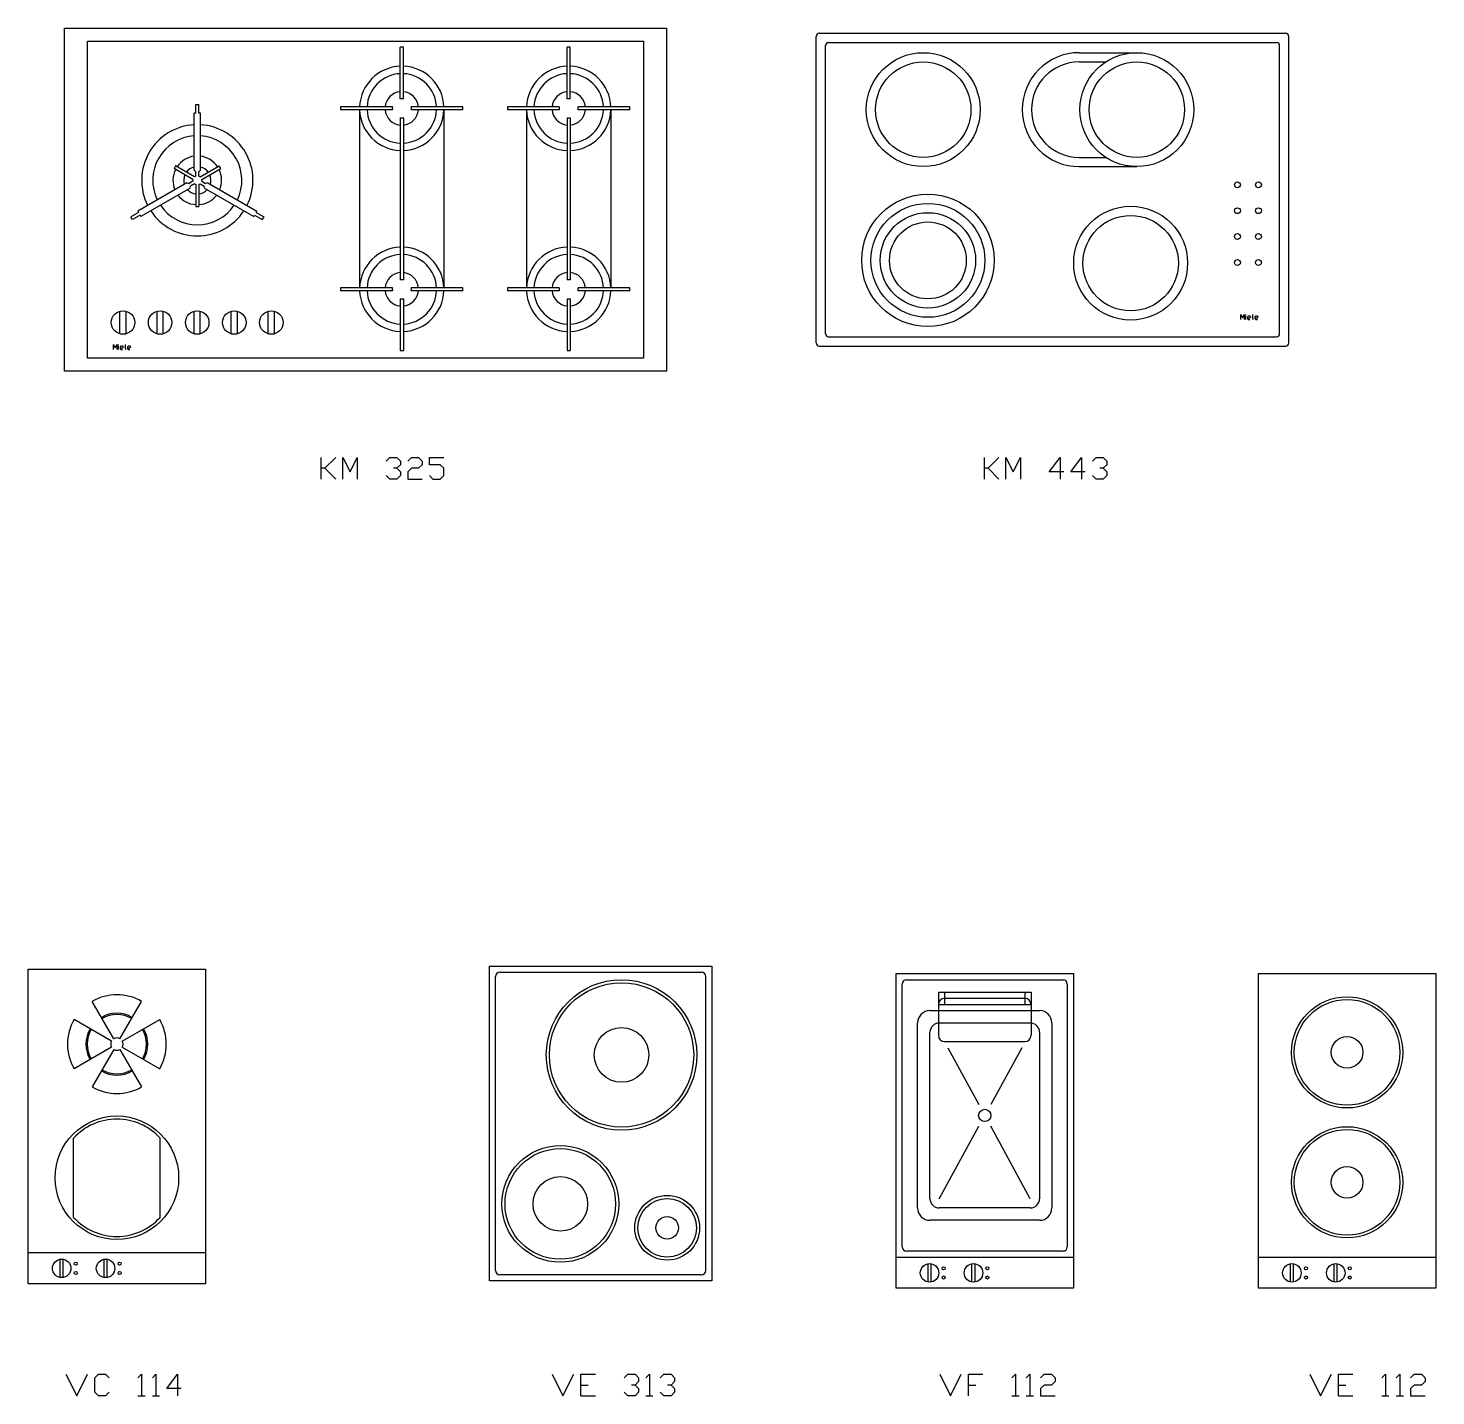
# Model space of a CAD drawing. Header units: inches. Extents: x 6 to 779, y -1361 to -812.
# Drawn here: x 372.2 to 600.1, y -1036.7 to -815.3 of the extents above; entities that cross this region are included whole.
import ezdxf

# ---------------------------------------------------------------- set-up
doc = ezdxf.new("R2010")
doc.units = ezdxf.units.IN
doc.header["$MEASUREMENT"] = 0
doc.layers.add('BORDERS', color=50, linetype='Continuous')
doc.layers.add('CABS', color=7, linetype='Continuous')

msp = doc.modelspace()

# ---------------------------------------------------------------- linework, layer by layer
at = {"layer": 'BORDERS', "color": 7}
for centre, radius in [((585.75, -981.14), 8.55), ((585.75, -981.14), 2.56), ((585.75, -1002.17), 8.55), ((585.75, -1002.17), 2.56)]:
    msp.add_circle(centre, radius, dxfattribs=at)
at = {"layer": 'CABS', "color": 0}
for p, q in [((378.13, -815.32), (475.6, -815.32)), ((378.13, -870.86), (378.13, -815.32)), ((475.6, -815.32), (475.6, -870.86)), ((381.86, -817.45), (471.86, -817.45)), ((381.86, -868.73), (381.86, -817.45)), ((471.86, -817.45), (471.86, -868.73)), ((432.48, -826.79), (432.48, -818.42)), ((432.98, -826.79), (432.98, -818.42)), ((459.5, -826.79), (459.5, -818.42)), ((460, -826.79), (460, -818.42)), ((399.38, -829.11), (399.13, -829.11)), ((399.13, -838.31), (399.13, -829.11)), ((399.38, -829.11), (399.38, -827.68)), ((399.38, -827.68), (399.88, -827.68)), ((399.88, -829.11), (399.88, -827.68)), ((400.13, -829.11), (399.88, -829.11)), ((400.13, -838.31), (400.13, -829.11)), ((431.2, -828.07), (422.83, -828.07)), ((431.2, -828.57), (422.83, -828.57)), ((425.9, -828.57), (425.9, -857.35)), ((442.63, -828.07), (434.26, -828.07)), ((442.63, -828.57), (434.26, -828.57)), ((439.56, -828.57), (439.56, -857.35)), ((458.22, -828.07), (449.85, -828.07)), ((458.22, -828.57), (449.85, -828.57)), ((452.92, -828.57), (452.92, -857.35)), ((469.65, -828.07), (461.28, -828.07)), ((469.65, -828.57), (461.28, -828.57)), ((466.58, -828.57), (466.58, -857.35)), ((432.48, -829.85), (432.48, -856.06)), ((432.98, -829.85), (432.98, -856.06)), ((459.5, -829.85), (459.5, -856.06)), ((460, -829.85), (460, -856.06)), ((396.11, -837.64), (395.86, -838.07)), ((398.92, -839.84), (395.86, -838.07)), ((399.17, -839.41), (396.11, -837.64)), ((399.13, -838.31), (399.38, -838.56)), ((400.13, -838.31), (399.88, -838.56)), ((400.1, -839.41), (403.16, -837.64)), ((400.35, -839.84), (403.41, -838.07)), ((403.41, -838.07), (403.16, -837.64)), ((397.95, -840.36), (389.98, -844.96)), ((397.95, -840.36), (398.3, -840.45)), ((398.92, -840.09), (398.3, -840.45)), ((399.17, -840.52), (398.55, -840.88)), ((399.38, -839.28), (399.38, -838.56)), ((399.38, -840.64), (399.38, -844.18)), ((399.88, -839.28), (399.88, -838.56)), ((399.88, -840.64), (399.88, -844.18)), ((400.1, -840.52), (400.72, -840.88)), ((400.35, -840.09), (400.97, -840.45)), ((401.31, -840.36), (400.97, -840.45)), ((401.31, -840.36), (409.29, -844.96)), ((398.45, -841.22), (390.48, -845.82)), ((398.45, -841.22), (398.55, -840.88)), ((400.81, -841.22), (400.72, -840.88)), ((400.81, -841.22), (408.79, -845.82)), ((390.11, -845.17), (388.87, -845.89)), ((389.98, -844.96), (390.11, -845.17)), ((399.38, -844.18), (399.88, -844.18)), ((409.16, -845.17), (409.29, -844.96)), ((409.16, -845.17), (410.4, -845.89)), ((389.12, -846.32), (388.87, -845.89)), ((390.36, -845.61), (389.12, -846.32)), ((390.36, -845.61), (390.48, -845.82)), ((408.79, -845.82), (408.91, -845.61)), ((408.91, -845.61), (410.15, -846.32)), ((410.4, -845.89), (410.15, -846.32)), ((431.2, -857.35), (422.83, -857.35)), ((431.2, -857.85), (422.83, -857.85)), ((442.63, -857.35), (434.26, -857.35)), ((442.63, -857.85), (434.26, -857.85)), ((458.22, -857.35), (449.85, -857.35)), ((458.22, -857.85), (449.85, -857.85)), ((469.65, -857.35), (461.28, -857.35)), ((469.65, -857.85), (461.28, -857.85)), ((387.11, -864.81), (387.11, -861.14)), ((388.11, -864.81), (388.11, -861.14)), ((393.11, -864.81), (393.11, -861.14)), ((394.11, -864.81), (394.11, -861.14)), ((399.11, -864.81), (399.11, -861.14)), ((400.11, -864.81), (400.11, -861.14)), ((405.11, -864.81), (405.11, -861.14)), ((406.11, -864.81), (406.11, -861.14)), ((411.11, -864.81), (411.11, -861.14)), ((412.11, -864.81), (412.11, -861.14)), ((432.48, -859.13), (432.48, -867.49)), ((432.98, -859.13), (432.98, -867.49)), ((459.5, -859.13), (459.5, -867.49)), ((460, -859.13), (460, -867.49)), ((471.86, -868.73), (381.86, -868.73)), ((475.6, -870.86), (378.13, -870.86))]:
    msp.add_line(p, q, dxfattribs=at)
at = {"layer": 'CABS', "color": 7}
for p, q in [((499.81, -866.29), (499.81, -816.65)), ((500.31, -816.15), (575.82, -816.15)), ((501.81, -817.65), (574.32, -817.65)), ((576.32, -866.29), (576.32, -816.65)), ((501.31, -864.79), (501.31, -818.15)), ((542.38, -819.3), (551.71, -819.3)), ((574.82, -864.79), (574.82, -818.15)), ((542.38, -820.8), (546.67, -820.8)), ((542.38, -836.24), (546.67, -836.24)), ((542.38, -837.74), (551.71, -837.74)), ((501.81, -865.29), (574.32, -865.29)), ((500.31, -866.79), (575.82, -866.79)), ((372.25, -1018.61), (372.25, -967.65)), ((372.25, -967.65), (400.98, -967.65)), ((400.98, -967.65), (400.98, -1018.61)), ((446.9, -1018.14), (446.9, -967.18)), ((446.9, -967.18), (482.94, -967.18)), ((448.6, -968.18), (481.24, -968.18)), ((482.94, -967.18), (482.94, -1018.14)), ((512.73, -1019.34), (512.73, -968.38)), ((512.73, -968.38), (541.46, -968.38)), ((541.46, -968.38), (541.46, -1019.34)), ((571.38, -1019.34), (571.38, -968.38)), ((571.38, -968.38), (600.11, -968.38)), ((600.11, -968.38), (600.11, -1019.34)), ((447.9, -1011.43), (447.9, -968.88)), ((481.94, -1011.43), (481.94, -968.88)), ((513.73, -1012.63), (513.73, -970.08)), ((514.43, -969.38), (539.76, -969.38)), ((540.46, -970.08), (540.46, -1012.63)), ((386.11, -978.95), (382.61, -972.88)), ((387.11, -978.95), (390.61, -972.88)), ((519.6, -971.38), (534.6, -971.38)), ((519.6, -971.38), (519.6, -978.38)), ((520.6, -971.38), (520.6, -973.38)), ((520.6, -972.38), (533.6, -972.38)), ((533.6, -971.38), (533.6, -973.38)), ((534.6, -971.38), (534.6, -978.38)), ((447.9, -1016.44), (447.9, -973.89)), ((481.94, -1016.44), (481.94, -973.89)), ((518.23, -974.38), (535.96, -974.38)), ((519.6, -973.38), (534.6, -973.38)), ((385.75, -979.31), (379.69, -975.81)), ((387.48, -979.31), (393.54, -975.81)), ((516.23, -1006.33), (516.23, -976.38)), ((519.73, -976.38), (534.46, -976.38)), ((537.96, -976.38), (537.96, -1006.33)), ((518.23, -1004.83), (518.23, -977.88)), ((520.6, -979.38), (533.6, -979.38)), ((535.96, -977.88), (535.96, -1004.83)), ((385.75, -980.31), (379.69, -983.81)), ((386.11, -980.68), (382.61, -986.74)), ((387.11, -980.68), (390.61, -986.74)), ((387.48, -980.31), (393.54, -983.81)), ((521.1, -980.38), (526.14, -989.6)), ((533.1, -980.38), (528.06, -989.6)), ((519.73, -1004.83), (526.14, -993.11)), ((534.46, -1004.83), (528.06, -993.11)), ((379.61, -1007.86), (379.61, -995.01)), ((393.61, -1007.86), (393.61, -995.01)), ((534.46, -1006.33), (519.73, -1006.33)), ((535.96, -1008.33), (518.23, -1008.33)), ((400.98, -1013.6), (372.25, -1013.6)), ((539.76, -1013.33), (514.43, -1013.33)), ((377.43, -1017.59), (377.43, -1014.63)), ((377.93, -1017.59), (377.93, -1014.63)), ((384.53, -1017.59), (384.53, -1014.63)), ((385.03, -1017.59), (385.03, -1014.63)), ((541.46, -1014.33), (512.73, -1014.33)), ((517.91, -1018.32), (517.91, -1015.36)), ((518.41, -1018.32), (518.41, -1015.36)), ((525.02, -1018.32), (525.02, -1015.36)), ((525.52, -1018.32), (525.52, -1015.36)), ((600.11, -1014.33), (571.38, -1014.33)), ((576.56, -1018.32), (576.56, -1015.36)), ((577.06, -1018.32), (577.06, -1015.36)), ((583.66, -1018.32), (583.66, -1015.36)), ((584.16, -1018.32), (584.16, -1015.36)), ((482.94, -1018.14), (446.9, -1018.14)), ((481.24, -1017.14), (448.6, -1017.14)), ((400.98, -1018.61), (372.25, -1018.61)), ((541.46, -1019.34), (512.73, -1019.34)), ((600.11, -1019.34), (571.38, -1019.34))]:
    msp.add_line(p, q, dxfattribs=at)
at = {"layer": 'CABS', "color": 1}
for points in [[(568.55, -862.48, 0), (568.55, -861.68, 0)], [(568.55, -861.68, 0), (568.82, -862.22, 0)], [(568.82, -862.22, 0), (569.09, -861.68, 0)], [(569.09, -861.68, 0), (569.09, -862.48, 0)], [(569.35, -861.82, 0), (569.35, -861.68, 0)], [(569.35, -862.48, 0), (569.35, -861.95, 0)], [(569.75, -861.95, 0), (569.62, -862.08, 0)], [(569.62, -862.08, 0), (569.62, -862.35, 0)], [(569.62, -862.22, 0), (570.02, -862.22, 0)], [(569.62, -862.35, 0), (569.75, -862.48, 0)], [(570.02, -861.95, 0), (569.75, -861.95, 0)], [(569.75, -862.48, 0), (570.02, -862.48, 0)], [(570.15, -862.08, 0), (570.02, -861.95, 0)], [(570.02, -862.22, 0), (570.15, -862.08, 0)], [(570.42, -861.68, 0), (570.42, -862.35, 0)], [(570.42, -862.35, 0), (570.55, -862.48, 0)], [(570.95, -861.95, 0), (570.82, -862.08, 0)], [(570.82, -862.08, 0), (570.82, -862.35, 0)], [(570.82, -862.22, 0), (571.22, -862.22, 0)], [(570.82, -862.35, 0), (570.95, -862.48, 0)], [(571.22, -861.95, 0), (570.95, -861.95, 0)], [(570.95, -862.48, 0), (571.22, -862.48, 0)], [(571.35, -862.08, 0), (571.22, -861.95, 0)], [(571.22, -862.22, 0), (571.35, -862.08, 0)], [(386.06, -867.34, 0), (386.06, -866.54, 0)], [(386.06, -866.54, 0), (386.33, -867.08, 0)], [(386.33, -867.08, 0), (386.59, -866.54, 0)], [(386.59, -866.54, 0), (386.59, -867.34, 0)], [(386.86, -866.68, 0), (386.86, -866.54, 0)], [(386.86, -867.34, 0), (386.86, -866.81, 0)], [(387.26, -866.81, 0), (387.13, -866.94, 0)], [(387.13, -866.94, 0), (387.13, -867.21, 0)], [(387.13, -867.08, 0), (387.53, -867.08, 0)], [(387.13, -867.21, 0), (387.26, -867.34, 0)], [(387.53, -866.81, 0), (387.26, -866.81, 0)], [(387.26, -867.34, 0), (387.53, -867.34, 0)], [(387.66, -866.94, 0), (387.53, -866.81, 0)], [(387.53, -867.08, 0), (387.66, -866.94, 0)], [(387.93, -866.54, 0), (387.93, -867.21, 0)], [(387.93, -867.21, 0), (388.06, -867.34, 0)], [(388.46, -866.81, 0), (388.33, -866.94, 0)], [(388.33, -866.94, 0), (388.33, -867.21, 0)], [(388.33, -867.08, 0), (388.73, -867.08, 0)], [(388.33, -867.21, 0), (388.46, -867.34, 0)], [(388.73, -866.81, 0), (388.46, -866.81, 0)], [(388.46, -867.34, 0), (388.73, -867.34, 0)], [(388.86, -866.94, 0), (388.73, -866.81, 0)], [(388.73, -867.08, 0), (388.86, -866.94, 0)]]:
    msp.add_polyline3d(points, dxfattribs=at)
at = {"layer": 'CABS'}
for points in [[(419.7, -888.33, 0), (419.7, -884.83, 0)], [(422.03, -884.83, 0), (420.28, -886.58, 0)], [(423.2, -888.33, 0), (423.2, -884.83, 0)], [(423.2, -884.83, 0), (424.37, -887.16, 0)], [(424.37, -887.16, 0), (425.53, -884.83, 0)], [(425.53, -884.83, 0), (425.53, -888.33, 0)], [(430.2, -885.41, 0), (430.78, -884.83, 0)], [(430.78, -884.83, 0), (431.95, -884.83, 0)], [(431.95, -884.83, 0), (432.53, -885.41, 0)], [(432.53, -886, 0), (431.95, -886.58, 0)], [(432.53, -885.41, 0), (432.53, -886, 0)], [(433.7, -885.41, 0), (434.28, -884.83, 0)], [(434.28, -884.83, 0), (435.45, -884.83, 0)], [(435.45, -884.83, 0), (436.03, -885.41, 0)], [(436.03, -886, 0), (435.45, -886.58, 0)], [(436.03, -885.41, 0), (436.03, -886, 0)], [(437.2, -886, 0), (437.2, -884.83, 0)], [(437.2, -884.83, 0), (439.53, -884.83, 0)], [(438.95, -886, 0), (437.2, -886, 0)], [(439.53, -886.58, 0), (438.95, -886, 0)], [(527.03, -888.33, 0), (527.03, -884.83, 0)], [(529.37, -884.83, 0), (527.62, -886.58, 0)], [(530.53, -888.33, 0), (530.53, -884.83, 0)], [(530.53, -884.83, 0), (531.7, -887.16, 0)], [(531.7, -887.16, 0), (532.87, -884.83, 0)], [(532.87, -884.83, 0), (532.87, -888.33, 0)], [(537.53, -887.16, 0), (539.28, -884.83, 0)], [(539.28, -884.83, 0), (539.28, -888.33, 0)], [(541.03, -887.16, 0), (542.78, -884.83, 0)], [(542.78, -884.83, 0), (542.78, -888.33, 0)], [(544.53, -885.41, 0), (545.12, -884.83, 0)], [(545.12, -884.83, 0), (546.28, -884.83, 0)], [(546.28, -884.83, 0), (546.87, -885.41, 0)], [(546.87, -886, 0), (546.28, -886.58, 0)], [(546.87, -885.41, 0), (546.87, -886, 0)], [(420.28, -886.58, 0), (419.7, -886.58, 0)], [(420.28, -886.58, 0), (422.03, -888.33, 0)], [(430.78, -888.33, 0), (430.2, -887.75, 0)], [(431.95, -888.33, 0), (430.78, -888.33, 0)], [(431.95, -886.58, 0), (431.37, -886.58, 0)], [(431.95, -886.58, 0), (432.53, -887.16, 0)], [(432.53, -887.75, 0), (431.95, -888.33, 0)], [(432.53, -887.16, 0), (432.53, -887.75, 0)], [(434.28, -886.58, 0), (433.7, -887.16, 0)], [(433.7, -887.16, 0), (433.7, -888.33, 0)], [(433.7, -888.33, 0), (436.03, -888.33, 0)], [(435.45, -886.58, 0), (434.28, -886.58, 0)], [(437.2, -887.75, 0), (437.78, -888.33, 0)], [(437.78, -888.33, 0), (438.95, -888.33, 0)], [(438.95, -888.33, 0), (439.53, -887.75, 0)], [(439.53, -887.75, 0), (439.53, -886.58, 0)], [(527.62, -886.58, 0), (527.03, -886.58, 0)], [(527.62, -886.58, 0), (529.37, -888.33, 0)], [(539.87, -887.16, 0), (537.53, -887.16, 0)], [(543.37, -887.16, 0), (541.03, -887.16, 0)], [(545.12, -888.33, 0), (544.53, -887.75, 0)], [(546.28, -888.33, 0), (545.12, -888.33, 0)], [(546.28, -886.58, 0), (545.7, -886.58, 0)], [(546.28, -886.58, 0), (546.87, -887.16, 0)], [(546.87, -887.75, 0), (546.28, -888.33, 0)], [(546.87, -887.16, 0), (546.87, -887.75, 0)], [(378.36, -1033.25, 0), (380.11, -1036.75, 0)], [(380.11, -1036.75, 0), (381.86, -1033.25, 0)], [(383.02, -1033.83, 0), (383.61, -1033.25, 0)], [(383.02, -1036.16, 0), (383.02, -1033.83, 0)], [(383.61, -1033.25, 0), (384.77, -1033.25, 0)], [(384.77, -1033.25, 0), (385.36, -1033.83, 0)], [(390.02, -1033.83, 0), (390.61, -1033.25, 0)], [(390.61, -1033.25, 0), (390.61, -1036.75, 0)], [(392.36, -1033.83, 0), (392.94, -1033.25, 0)], [(392.94, -1033.25, 0), (392.94, -1036.75, 0)], [(394.69, -1035.58, 0), (396.44, -1033.25, 0)], [(396.44, -1033.25, 0), (396.44, -1036.75, 0)], [(457.06, -1033.25, 0), (458.81, -1036.75, 0)], [(458.81, -1036.75, 0), (460.56, -1033.25, 0)], [(461.73, -1036.75, 0), (461.73, -1033.25, 0)], [(461.73, -1033.25, 0), (464.06, -1033.25, 0)], [(468.73, -1033.83, 0), (469.31, -1033.25, 0)], [(469.31, -1033.25, 0), (470.48, -1033.25, 0)], [(470.48, -1033.25, 0), (471.06, -1033.83, 0)], [(471.06, -1034.41, 0), (470.48, -1035, 0)], [(471.06, -1033.83, 0), (471.06, -1034.41, 0)], [(472.23, -1033.83, 0), (472.81, -1033.25, 0)], [(472.81, -1033.25, 0), (472.81, -1036.75, 0)], [(474.56, -1033.83, 0), (475.14, -1033.25, 0)], [(475.14, -1033.25, 0), (476.31, -1033.25, 0)], [(476.31, -1033.25, 0), (476.89, -1033.83, 0)], [(476.89, -1034.41, 0), (476.31, -1035, 0)], [(476.89, -1033.83, 0), (476.89, -1034.41, 0)], [(519.8, -1033.25, 0), (521.55, -1036.75, 0)], [(521.55, -1036.75, 0), (523.3, -1033.25, 0)], [(524.47, -1036.75, 0), (524.47, -1033.25, 0)], [(524.47, -1033.25, 0), (526.8, -1033.25, 0)], [(531.47, -1033.83, 0), (532.05, -1033.25, 0)], [(532.05, -1033.25, 0), (532.05, -1036.75, 0)], [(533.8, -1033.83, 0), (534.39, -1033.25, 0)], [(534.39, -1033.25, 0), (534.39, -1036.75, 0)], [(536.14, -1033.83, 0), (536.72, -1033.25, 0)], [(536.72, -1033.25, 0), (537.89, -1033.25, 0)], [(537.89, -1033.25, 0), (538.47, -1033.83, 0)], [(538.47, -1034.41, 0), (537.89, -1035, 0)], [(538.47, -1033.83, 0), (538.47, -1034.41, 0)], [(579.7, -1033.25, 0), (581.45, -1036.75, 0)], [(581.45, -1036.75, 0), (583.2, -1033.25, 0)], [(584.36, -1036.75, 0), (584.36, -1033.25, 0)], [(584.36, -1033.25, 0), (586.7, -1033.25, 0)], [(591.36, -1033.83, 0), (591.95, -1033.25, 0)], [(591.95, -1033.25, 0), (591.95, -1036.75, 0)], [(593.7, -1033.83, 0), (594.28, -1033.25, 0)], [(594.28, -1033.25, 0), (594.28, -1036.75, 0)], [(596.03, -1033.83, 0), (596.61, -1033.25, 0)], [(596.61, -1033.25, 0), (597.78, -1033.25, 0)], [(597.78, -1033.25, 0), (598.36, -1033.83, 0)], [(598.36, -1034.41, 0), (597.78, -1035, 0)], [(598.36, -1033.83, 0), (598.36, -1034.41, 0)], [(383.61, -1036.75, 0), (383.02, -1036.16, 0)], [(384.77, -1036.75, 0), (383.61, -1036.75, 0)], [(385.36, -1036.16, 0), (384.77, -1036.75, 0)], [(390.02, -1036.75, 0), (391.19, -1036.75, 0)], [(392.36, -1036.75, 0), (393.52, -1036.75, 0)], [(397.02, -1035.58, 0), (394.69, -1035.58, 0)], [(461.73, -1035, 0), (462.89, -1035, 0)], [(461.73, -1036.75, 0), (464.06, -1036.75, 0)], [(469.31, -1036.75, 0), (468.73, -1036.16, 0)], [(470.48, -1036.75, 0), (469.31, -1036.75, 0)], [(470.48, -1035, 0), (469.89, -1035, 0)], [(470.48, -1035, 0), (471.06, -1035.58, 0)], [(471.06, -1036.16, 0), (470.48, -1036.75, 0)], [(471.06, -1035.58, 0), (471.06, -1036.16, 0)], [(472.23, -1036.75, 0), (473.39, -1036.75, 0)], [(475.14, -1036.75, 0), (474.56, -1036.16, 0)], [(476.31, -1036.75, 0), (475.14, -1036.75, 0)], [(476.31, -1035, 0), (475.73, -1035, 0)], [(476.31, -1035, 0), (476.89, -1035.58, 0)], [(476.89, -1036.16, 0), (476.31, -1036.75, 0)], [(476.89, -1035.58, 0), (476.89, -1036.16, 0)], [(524.47, -1035, 0), (525.64, -1035, 0)], [(531.47, -1036.75, 0), (532.64, -1036.75, 0)], [(533.8, -1036.75, 0), (534.97, -1036.75, 0)], [(536.72, -1035, 0), (536.14, -1035.58, 0)], [(536.14, -1035.58, 0), (536.14, -1036.75, 0)], [(536.14, -1036.75, 0), (538.47, -1036.75, 0)], [(537.89, -1035, 0), (536.72, -1035, 0)], [(584.36, -1035, 0), (585.53, -1035, 0)], [(584.36, -1036.75, 0), (586.7, -1036.75, 0)], [(591.36, -1036.75, 0), (592.53, -1036.75, 0)], [(593.7, -1036.75, 0), (594.86, -1036.75, 0)], [(596.61, -1035, 0), (596.03, -1035.58, 0)], [(596.03, -1035.58, 0), (596.03, -1036.75, 0)], [(596.03, -1036.75, 0), (598.36, -1036.75, 0)], [(597.78, -1035, 0), (596.61, -1035, 0)]]:
    msp.add_polyline3d(points, dxfattribs=at)
at = {"layer": 'CABS', "color": 7}
for centre, radius in [((517.14, -828.52), 9.22), ((551.71, -828.52), 9.22), ((517.14, -828.52), 7.72), ((551.71, -828.52), 7.72), ((568, -840.69), 0.474), ((571.4, -840.69), 0.474), ((517.89, -852.92), 10.72), ((517.89, -852.92), 9.22), ((517.89, -852.92), 7.72), ((550.71, -853.37), 9.22), ((568, -844.88), 0.474), ((571.4, -844.88), 0.474), ((517.89, -852.92), 6.22), ((550.71, -853.37), 7.72), ((568, -849.07), 0.474), ((571.4, -849.07), 0.474), ((568, -853.27), 0.474), ((571.4, -853.27), 0.474), ((468.3, -981.56), 12.18), ((468.3, -981.56), 11.68), ((585.75, -981.14), 9), ((468.3, -981.56), 4.42), ((527.1, -991.35), 1), ((386.61, -1001.44), 10), ((585.75, -1002.17), 9), ((458.39, -1005.67), 9.45), ((458.39, -1005.67), 8.95), ((458.39, -1005.67), 4.42), ((475.69, -1009.54), 5.24), ((475.69, -1009.54), 4.74), ((475.69, -1009.54), 1.83), ((377.68, -1016.11), 1.5), ((379.94, -1015.36), 0.25), ((384.78, -1016.11), 1.5), ((387.05, -1015.36), 0.25), ((518.16, -1016.84), 1.5), ((520.43, -1016.09), 0.25), ((525.27, -1016.84), 1.5), ((527.53, -1016.09), 0.25), ((576.81, -1016.84), 1.5), ((579.08, -1016.09), 0.25), ((583.91, -1016.84), 1.5), ((586.18, -1016.09), 0.25), ((379.94, -1016.86), 0.25), ((387.05, -1016.86), 0.25), ((520.43, -1017.59), 0.25), ((527.53, -1017.59), 0.25), ((579.08, -1017.59), 0.25), ((586.18, -1017.59), 0.25)]:
    msp.add_circle(centre, radius, dxfattribs=at)
at = {"layer": 'CABS', "color": 0}
for centre in [(387.61, -862.98), (393.61, -862.98), (399.61, -862.98), (405.61, -862.98), (411.61, -862.98)]:
    msp.add_circle(centre, 1.9, dxfattribs=at)
at = {"layer": 'CABS', "color": 7}
for centre, radius, start, end in [((500.31, -816.65), 0.5, 90, 180), ((501.81, -818.15), 0.5, 90, 180), ((574.32, -818.15), 0.5, 0, 90), ((575.82, -816.65), 0.5, 0, 90), ((542.38, -828.52), 9.22, 90, 270), ((542.38, -828.52), 7.72, 90, 270), ((501.81, -864.79), 0.5, 180, 270), ((574.32, -864.79), 0.5, 270, 0), ((500.31, -866.29), 0.5, 180, 270), ((575.82, -866.29), 0.5, 270, 0), ((448.6, -968.88), 0.7, 90, 180), ((481.24, -968.88), 0.7, 0, 90), ((514.43, -970.08), 0.7, 90, 180), ((539.76, -970.08), 0.7, 0, 90), ((386.61, -979.81), 8, 60, 120), ((520.6, -973.38), 1, 90, 180), ((533.6, -973.38), 1, 0, 90), ((386.61, -979.81), 5, 60, 120), ((386.61, -979.81), 4.8, 60, 120), ((518.23, -976.38), 2, 90, 180), ((535.96, -976.38), 2, 0, 90), ((386.61, -979.81), 8, 150, 210), ((386.61, -979.81), 5, 150, 210), ((386.61, -979.81), 4.8, 150, 210), ((386.61, -979.81), 4.8, 330, 30), ((386.61, -979.81), 5, 330, 30), ((386.61, -979.81), 8, 330, 30), ((519.73, -977.88), 1.5, 90, 180), ((534.46, -977.88), 1.5, 0, 90), ((386.61, -979.81), 1, 150, 210), ((386.61, -979.81), 1, 60, 120), ((386.61, -979.81), 1, 330, 30), ((520.6, -978.38), 1, 180, 270), ((533.6, -978.38), 1, 270, 0), ((386.61, -979.81), 1, 240, 300), ((386.61, -979.81), 5, 240, 300), ((386.61, -979.81), 4.8, 240, 300), ((386.61, -979.81), 8, 240, 300), ((386.61, -1001.44), 9.5, 42.5369, 137.4631), ((519.73, -1004.83), 1.5, 180, 270), ((534.46, -1004.83), 1.5, 270, 0), ((518.23, -1006.33), 2, 180, 270), ((535.96, -1006.33), 2, 270, 0), ((386.61, -1001.44), 9.5, 222.5369, 317.4631), ((514.43, -1012.63), 0.7, 180, 270), ((539.76, -1012.63), 0.7, 270, 0), ((448.6, -1016.44), 0.7, 180, 270), ((481.24, -1016.44), 0.7, 270, 0)]:
    msp.add_arc(centre, radius, start, end, dxfattribs=at)
at = {"layer": 'CABS', "color": 0}
for centre, radius, start, end in [((432.73, -828.32), 9.9, 88.5526, 91.4471), ((459.75, -828.32), 9.9, 88.5526, 91.4471), ((432.73, -828.32), 6.83, 92.0971, 177.9027), ((432.73, -828.32), 6.83, 2.0973, 87.9025), ((459.75, -828.32), 6.83, 92.0971, 177.9027), ((459.75, -828.32), 6.83, 2.0973, 87.9025), ((432.73, -828.32), 5.63, 92.5467, 177.4531), ((432.73, -828.32), 5.63, 2.5469, 87.4528), ((459.75, -828.32), 5.63, 92.5467, 177.4531), ((459.75, -828.32), 5.63, 2.5469, 87.4528), ((432.73, -828.32), 2.71, 95.3007, 174.6988), ((432.73, -828.32), 1.55, 80.7329, 99.2652), ((432.73, -828.32), 2.71, 5.3012, 84.6983), ((459.75, -828.32), 2.71, 95.3007, 174.6988), ((459.75, -828.32), 1.55, 80.7329, 99.2652), ((459.75, -828.32), 2.71, 5.3012, 84.6983), ((432.73, -828.32), 9.9, 178.5528, 181.4472), ((432.73, -828.32), 6.83, 182.0973, 267.9029), ((432.73, -828.32), 5.63, 182.5469, 267.4533), ((432.73, -828.32), 2.71, 185.3012, 264.6993), ((432.73, -828.32), 1.55, 170.7339, 189.2661), ((432.73, -828.32), 5.63, 272.5472, 357.9027), ((432.73, -828.32), 2.71, 275.3017, 354.6988), ((432.73, -828.32), 6.83, 272.0975, 357.9027), ((432.73, -828.32), 1.55, 350.7339, 9.2661), ((432.73, -828.32), 9.9, 358.5528, 1.4472), ((459.75, -828.32), 9.9, 178.5528, 181.4472), ((459.75, -828.32), 6.83, 182.0973, 267.9029), ((459.75, -828.32), 5.63, 182.5469, 267.4533), ((459.75, -828.32), 2.71, 185.3012, 264.6993), ((459.75, -828.32), 1.55, 170.7339, 189.2661), ((459.75, -828.32), 6.83, 272.0975, 357.9027), ((459.75, -828.32), 2.71, 275.3017, 354.6988), ((459.75, -828.32), 5.63, 272.5472, 357.4531), ((459.75, -828.32), 1.55, 350.7339, 9.2661), ((459.75, -828.32), 9.9, 358.5528, 1.4472), ((399.63, -839.96), 9.01, 93.1811, 206.8189), ((399.63, -839.96), 9.01, 333.1811, 86.8189), ((432.73, -828.32), 1.55, 260.7348, 279.2671), ((459.75, -828.32), 1.55, 260.7348, 279.2671), ((399.63, -839.96), 7.21, 93.9753, 206.0247), ((399.63, -839.96), 7.21, 333.9753, 86.0247), ((399.63, -839.96), 3.94, 97.2857, 146.3645), ((399.63, -839.96), 3.94, 33.6355, 82.7143), ((399.63, -839.96), 3.94, 153.6355, 202.7143), ((399.63, -839.96), 2.21, 103.0831, 143.5012), ((399.63, -839.96), 2.21, 36.4988, 76.9169), ((399.63, -839.96), 3.94, 337.2857, 26.3645), ((399.63, -839.96), 2.21, 156.4988, 196.9169), ((399.63, -839.96), 0.725, 170.1702, 189.8298), ((399.63, -839.96), 0.725, 110.1702, 129.8298), ((399.63, -839.96), 0.725, 230.1702, 249.8298), ((399.63, -839.96), 0.725, 50.1702, 69.8298), ((399.63, -839.96), 0.725, 290.1702, 309.8298), ((399.63, -839.96), 0.725, 350.1702, 9.8298), ((399.63, -839.96), 2.21, 343.0831, 23.5012), ((399.63, -839.96), 3.94, 217.2857, 266.3645), ((399.63, -839.96), 2.21, 223.0831, 263.5012), ((399.63, -839.96), 2.21, 276.4988, 316.9169), ((399.63, -839.96), 3.94, 273.6355, 322.7143), ((399.63, -839.96), 9.01, 213.1811, 326.8189), ((399.63, -839.96), 7.21, 213.9753, 326.0247), ((432.73, -857.6), 6.83, 92.0971, 177.9027), ((432.73, -857.6), 5.63, 92.5467, 177.4531), ((432.73, -857.6), 6.83, 2.0973, 87.9025), ((432.73, -857.6), 5.63, 2.0973, 87.4528), ((459.75, -857.6), 6.83, 92.0971, 177.9027), ((459.75, -857.6), 5.63, 92.5467, 177.4531), ((459.75, -857.6), 6.83, 2.0973, 87.9025), ((459.75, -857.6), 5.63, 2.0973, 87.4528), ((432.73, -857.6), 2.71, 95.3007, 174.6988), ((432.73, -857.6), 1.55, 80.7329, 99.2652), ((432.73, -857.6), 2.71, 5.3012, 84.6983), ((459.75, -857.6), 2.71, 95.3007, 174.6988), ((459.75, -857.6), 1.55, 80.7329, 99.2652), ((459.75, -857.6), 2.71, 5.3012, 84.6983), ((432.73, -857.6), 9.9, 178.5528, 181.4472), ((432.73, -857.6), 6.83, 182.0973, 267.9029), ((432.73, -857.6), 5.63, 182.5469, 267.4533), ((432.73, -857.6), 2.71, 185.3012, 264.6993), ((432.73, -857.6), 1.55, 170.7339, 189.2661), ((432.73, -857.6), 2.71, 275.3017, 354.6988), ((432.73, -857.6), 5.63, 272.5472, 357.4531), ((432.73, -857.6), 6.83, 272.0975, 357.9027), ((432.73, -857.6), 1.55, 350.7339, 9.2661), ((432.73, -857.6), 9.9, 358.5528, 1.4472), ((459.75, -857.6), 9.9, 178.5528, 181.4472), ((459.75, -857.6), 6.83, 182.0973, 267.9029), ((459.75, -857.6), 5.63, 182.5469, 267.4533), ((459.75, -857.6), 2.71, 185.3012, 264.6993), ((459.75, -857.6), 1.55, 170.7339, 189.2661), ((459.75, -857.6), 6.83, 272.0975, 357.9027), ((459.75, -857.6), 2.71, 275.3017, 354.6988), ((459.75, -857.6), 5.63, 272.5472, 357.4531), ((459.75, -857.6), 1.55, 350.7339, 9.2661), ((459.75, -857.6), 9.9, 358.5528, 1.4472), ((432.73, -857.6), 1.55, 260.7348, 279.2671), ((459.75, -857.6), 1.55, 260.7348, 279.2671), ((432.73, -857.6), 9.9, 268.5529, 271.4474), ((459.75, -857.6), 9.9, 268.5529, 271.4474)]:
    msp.add_arc(centre, radius, start, end, dxfattribs=at)

doc.saveas('drawing.dxf')
